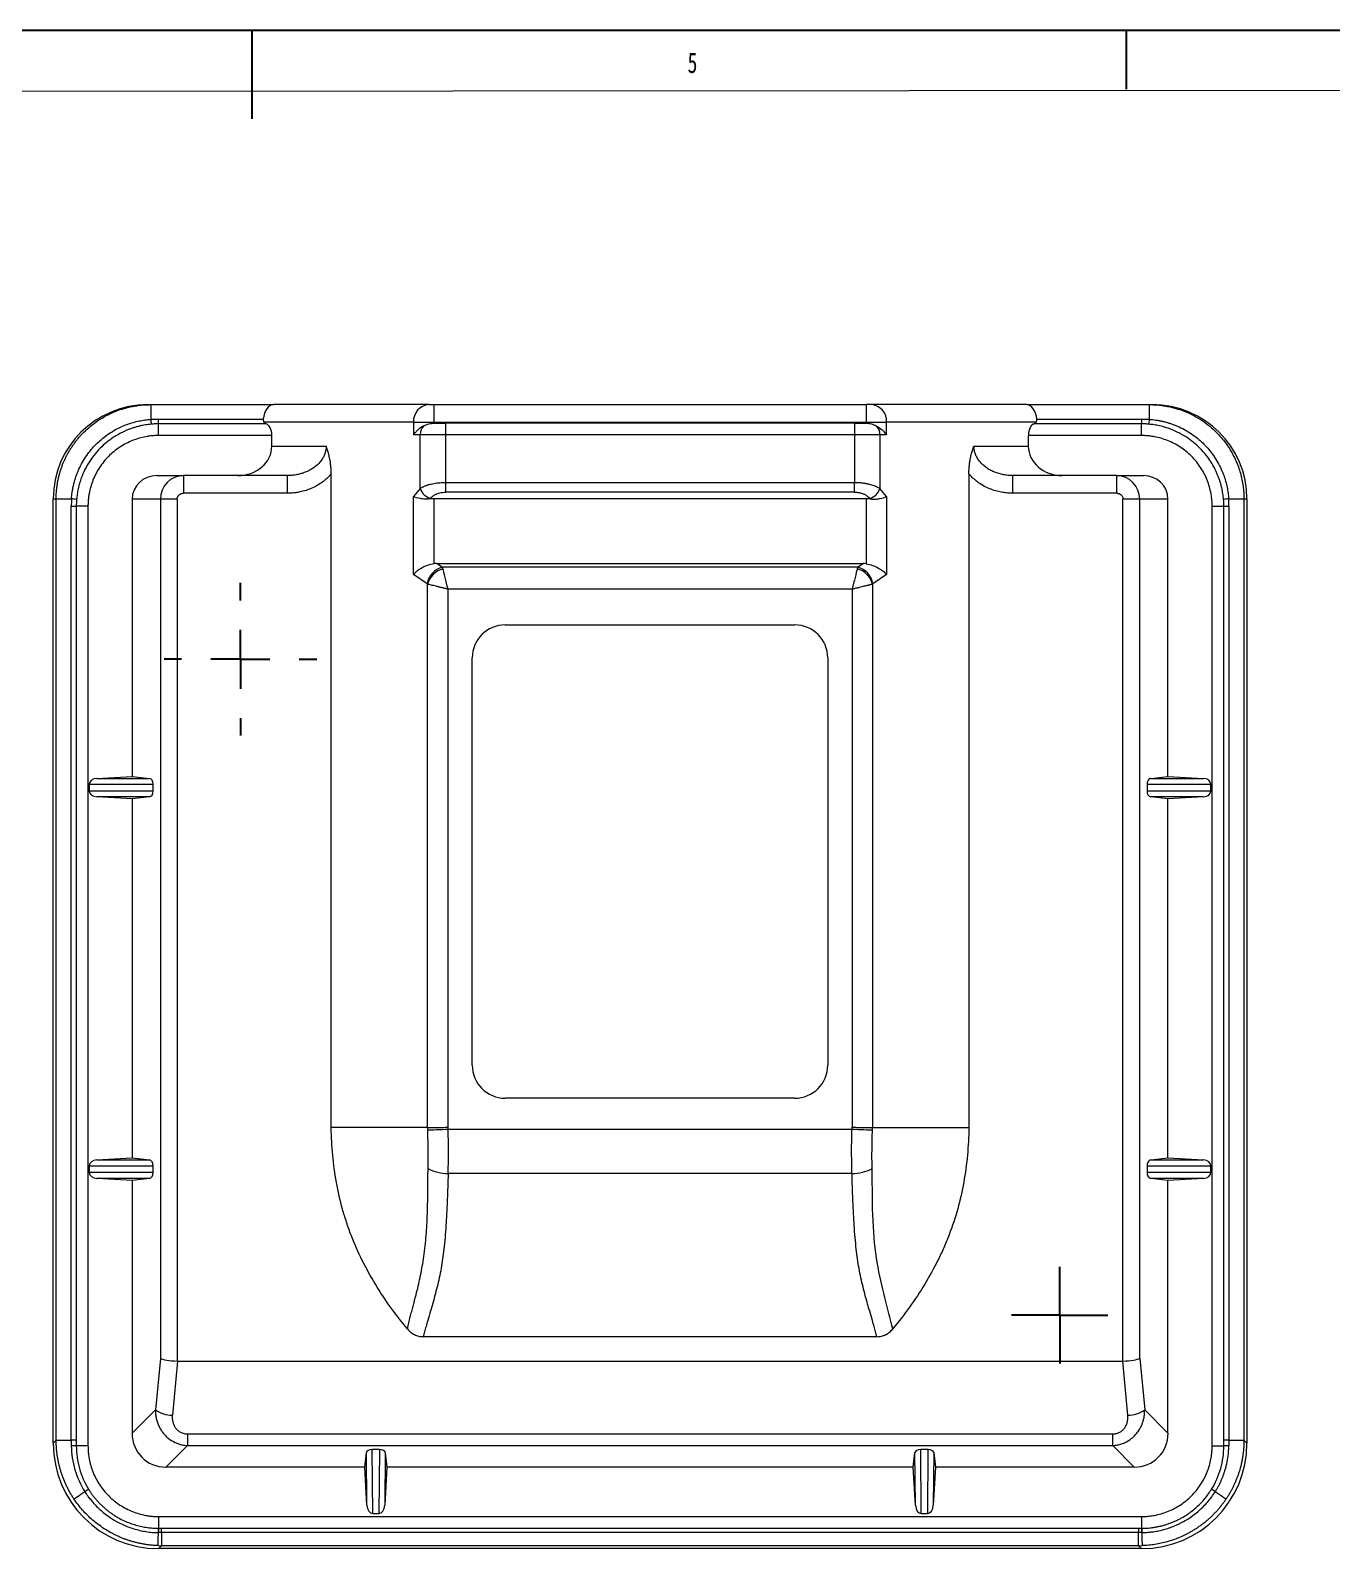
# Model space of a CAD drawing. Header units: millimetres. Extents: x 0 to 1189, y 0 to 841.
# Drawn here: x 556.9 to 778, y 583.1 to 841 of the extents above; entities that cross this region are included whole.
import ezdxf

# ---------------------------------------------------------------- set-up
doc = ezdxf.new("R2010")
doc.units = ezdxf.units.MM
for name, color, linetype in [('10', 7, 'Continuous'), ('5', 7, 'Continuous'), ('9', 7, 'Continuous')]:
    doc.layers.add(name, color=color, linetype=linetype)
doc.styles.add('SLDTEXTSTYLE0', font='TXT', dxfattribs={"width": 0.7})

# ---------------------------------------------------------------- blocks, each defined once
blk = doc.blocks.new('SW_CENTERMARKSYMBOL_4')
at = {"layer": '10', "color": 0}
for p, q in [((0, 10), (0, 12.97)), ((0, 0), (0, 5)), ((-10, 0), (-12.97, 0)), ((0, 0), (-5, 0)), ((0, 0), (0, -5)), ((0, 0), (5, 0)), ((10, 0), (12.97, 0)), ((0, -10), (0, -12.97))]:
    blk.add_line(p, q, dxfattribs=at)
blk = doc.blocks.new('SW_CENTERMARKSYMBOL_5')
at = {"layer": '10', "color": 0}
for p, q in [((0, 5), (0, 8.2)), ((0, 0), (0, 5)), ((-5, 0), (-8.2, 0)), ((0, 0), (-5, 0)), ((0, 0), (0, -5)), ((0, 0), (5, 0)), ((5, 0), (8.2, 0)), ((0, -5), (0, -8.2))]:
    blk.add_line(p, q, dxfattribs=at)

msp = doc.modelspace()

# ---------------------------------------------------------------- linework, layer by layer
at = {"color": 7, "linetype": 'Continuous', "lineweight": 15}
for p, q in [((576.87, 777.43), (577.34, 777.43)), ((577.34, 777.43), (577.34, 774.93)), ((577.34, 777.43), (598.19, 777.43)), ((624.61, 777.43), (598.19, 777.43)), ((625.48, 777.43), (698.89, 777.43)), ((625.48, 774.43), (625.48, 777.43)), ((698.89, 777.43), (698.89, 774.43)), ((726.18, 777.43), (699.76, 777.43)), ((726.18, 777.43), (747.03, 777.43)), ((747.03, 774.93), (747.03, 777.43)), ((747.03, 777.43), (747.5, 777.43)), ((578.68, 774.17), (578.68, 774.98)), ((578.68, 774.98), (596.47, 774.98)), ((596.91, 774.17), (578.68, 774.17)), ((578.68, 772.18), (578.68, 774.17)), ((622, 774.43), (596.58, 774.43)), ((622, 774.43), (622, 772.31)), ((622, 774.43), (625.48, 774.43)), ((625.48, 774.3), (625.48, 774.43)), ((625.48, 774.43), (698.89, 774.43)), ((627.48, 772.31), (627.48, 774.31)), ((696.89, 774.31), (627.48, 774.31)), ((696.89, 774.31), (696.89, 772.31)), ((698.89, 774.3), (698.89, 774.43)), ((698.89, 774.43), (702.37, 774.43)), ((702.37, 772.31), (702.37, 774.43)), ((727.78, 774.43), (702.37, 774.43)), ((745.68, 774.17), (727.46, 774.17)), ((727.9, 774.98), (745.68, 774.98)), ((745.68, 774.98), (745.68, 774.17)), ((745.68, 772.18), (745.68, 774.17)), ((597.92, 772.18), (578.68, 772.18)), ((597.92, 770.38), (597.92, 772.18)), ((623.13, 772.31), (622, 772.31)), ((627.48, 772.31), (623.13, 772.31)), ((623.13, 763.18), (623.13, 772.31)), ((627.48, 764.22), (627.48, 772.31)), ((696.89, 772.31), (627.48, 772.31)), ((696.89, 772.31), (696.89, 764.22)), ((701.24, 772.31), (696.89, 772.31)), ((701.24, 772.31), (701.24, 763.18)), ((702.37, 772.31), (701.24, 772.31)), ((726.45, 772.18), (726.45, 770.38)), ((745.68, 772.18), (726.45, 772.18)), ((597.92, 770.38), (607.15, 770.38)), ((717.22, 770.38), (726.45, 770.38)), ((578.37, 765.38), (582.89, 765.38)), ((582.89, 765.38), (582.89, 762.38)), ((600.56, 765.38), (582.89, 765.38)), ((600.56, 762.38), (600.56, 765.38)), ((608.01, 654.63), (608.01, 765.69)), ((627.48, 764.22), (696.89, 764.22)), ((627.48, 762.57), (627.48, 764.22)), ((696.89, 762.57), (696.89, 764.22)), ((716.36, 765.69), (716.36, 654.63)), ((723.81, 762.38), (723.81, 765.38)), ((741.48, 765.38), (723.81, 765.38)), ((741.48, 762.38), (741.48, 765.38)), ((741.48, 765.38), (746, 765.38)), ((560.78, 761.43), (561.28, 761.43)), ((560.78, 601.03), (560.78, 761.43)), ((561.28, 761.43), (563.89, 761.43)), ((561.28, 601.53), (561.28, 761.43)), ((578.98, 761.38), (574.18, 761.38)), ((574.18, 761.38), (574.18, 714.29)), ((581.85, 761.38), (578.98, 761.38)), ((578.98, 761.38), (578.98, 615.44)), ((581.85, 761.38), (581.85, 614.98)), ((600.56, 762.38), (582.89, 762.38)), ((623.13, 763.18), (622, 761.82)), ((622, 748.58), (622, 761.82)), ((624.78, 761.42), (624.87, 761.53)), ((698.89, 761.46), (625.48, 761.46)), ((625.48, 750.4), (625.48, 761.46)), ((696.89, 762.57), (627.48, 762.57)), ((698.89, 761.46), (698.89, 750.4)), ((699.59, 761.42), (699.5, 761.53)), ((702.37, 761.82), (701.24, 763.18)), ((702.37, 761.82), (702.37, 748.58)), ((741.48, 762.38), (723.81, 762.38)), ((742.52, 614.98), (742.52, 761.38)), ((745.39, 761.38), (742.52, 761.38)), ((745.39, 615.44), (745.39, 761.38)), ((750.18, 761.38), (745.39, 761.38)), ((750.18, 714.29), (750.18, 761.38)), ((760.48, 761.43), (763.09, 761.43)), ((763.09, 761.43), (763.09, 601.53)), ((763.09, 761.43), (763.58, 761.43)), ((763.58, 761.43), (763.58, 601.03)), ((563.85, 760.18), (564.7, 760.18)), ((563.85, 601.53), (563.85, 760.18)), ((564.7, 760.18), (564.7, 601.53)), ((566.68, 760.18), (564.7, 760.18)), ((566.68, 760.18), (566.68, 600.58)), ((757.68, 600.58), (757.68, 760.18)), ((757.68, 760.18), (759.67, 760.18)), ((759.67, 601.53), (759.67, 760.18)), ((759.67, 760.18), (760.52, 760.18)), ((760.52, 760.18), (760.52, 601.53)), ((625.99, 750.44), (626.92, 749.81)), ((625.99, 750.44), (698.38, 750.44)), ((697.45, 749.81), (698.38, 750.44)), ((624.31, 747.01), (622, 748.58)), ((697.45, 749.81), (626.92, 749.81)), ((702.37, 748.58), (700.06, 747.01)), ((624.38, 654.63), (624.38, 746.94)), ((627.86, 654.7), (627.86, 746.08)), ((696.51, 746.08), (627.86, 746.08)), ((696.51, 746.08), (696.51, 654.7)), ((699.99, 746.94), (699.99, 654.63)), ((637.58, 740.03), (686.78, 740.03)), ((631.98, 665.23), (631.98, 734.43)), ((692.38, 734.43), (692.38, 665.23)), ((566.91, 712.96), (577.75, 712.96)), ((566.91, 712.96), (566.91, 711.81)), ((577.75, 711.81), (566.91, 711.81)), ((568.17, 713.95), (574.18, 714.29)), ((568.17, 713.95), (577.13, 713.95)), ((574.18, 714.29), (577.13, 713.95)), ((577.75, 711.81), (577.75, 712.96)), ((746.62, 712.96), (746.62, 711.81)), ((746.62, 712.96), (757.46, 712.96)), ((757.46, 711.81), (746.62, 711.81)), ((747.24, 713.95), (750.18, 714.29)), ((747.24, 713.95), (756.2, 713.95)), ((750.18, 714.29), (756.2, 713.95)), ((757.46, 711.81), (757.46, 712.96)), ((577.13, 710.81), (568.17, 710.81)), ((574.18, 710.47), (568.17, 710.81)), ((577.13, 710.81), (574.18, 710.47)), ((574.18, 710.47), (574.18, 649.49)), ((750.18, 710.47), (747.24, 710.81)), ((756.2, 710.81), (747.24, 710.81)), ((756.2, 710.81), (750.18, 710.47)), ((750.18, 649.49), (750.18, 710.47)), ((686.78, 659.63), (637.58, 659.63)), ((624.38, 654.63), (608.01, 654.63)), ((627.88, 654.33), (627.86, 654.7)), ((696.49, 654.33), (627.88, 654.33)), ((696.49, 654.33), (696.51, 654.7)), ((699.99, 654.63), (716.36, 654.63)), ((566.91, 648.16), (566.91, 647.01)), ((566.91, 648.16), (577.75, 648.16)), ((568.17, 649.15), (574.18, 649.49)), ((568.17, 649.15), (577.13, 649.15)), ((574.18, 649.49), (577.13, 649.15)), ((577.75, 647.01), (577.75, 648.16)), ((746.62, 648.16), (746.62, 647.01)), ((746.62, 648.16), (757.46, 648.16)), ((747.24, 649.15), (750.18, 649.49)), ((747.24, 649.15), (756.2, 649.15)), ((750.18, 649.49), (756.2, 649.15)), ((757.46, 647.01), (757.46, 648.16)), ((577.75, 647.01), (566.91, 647.01)), ((577.13, 646.01), (568.17, 646.01)), ((574.18, 645.67), (568.17, 646.01)), ((577.13, 646.01), (574.18, 645.67)), ((574.18, 645.67), (574.18, 602.72)), ((696.49, 646.86), (627.88, 646.86)), ((757.46, 647.01), (746.62, 647.01)), ((750.18, 645.67), (747.24, 646.01)), ((756.2, 646.01), (747.24, 646.01)), ((756.2, 646.01), (750.18, 645.67)), ((750.18, 602.72), (750.18, 645.67)), ((700.72, 619.13), (623.65, 619.13)), ((578.98, 615.44), (578.15, 606.68)), ((581.89, 614.98), (581.02, 605.79)), ((581.89, 614.98), (742.48, 614.98)), ((743.35, 605.79), (742.48, 614.98)), ((745.39, 615.44), (746.22, 606.68)), ((574.18, 602.72), (578.15, 606.68)), ((746.22, 606.68), (750.18, 602.72)), ((560.78, 601.03), (561.28, 601.53)), ((561.28, 601.53), (563.85, 601.53)), ((564.7, 601.53), (563.85, 601.53)), ((564.7, 601.53), (564.7, 600.58)), ((583.58, 602.62), (740.79, 602.62)), ((583.58, 602.62), (583.58, 600.64)), ((740.79, 600.64), (740.79, 602.62)), ((759.67, 600.58), (759.67, 601.53)), ((760.52, 601.53), (759.67, 601.53)), ((760.52, 601.53), (763.09, 601.53)), ((763.58, 601.03), (763.09, 601.53)), ((566.68, 600.58), (564.7, 600.58)), ((583.58, 600.64), (579.92, 596.98)), ((583.58, 600.64), (740.79, 600.64)), ((613.7, 596.98), (613.98, 599.44)), ((614.07, 590.5), (613.98, 599.44)), ((616.2, 599.97), (614.97, 599.97)), ((615.07, 589.12), (614.97, 599.97)), ((616.2, 599.97), (616.1, 589.12)), ((617.19, 599.44), (617.1, 590.5)), ((617.19, 599.44), (617.47, 596.98)), ((706.9, 596.98), (707.18, 599.44)), ((707.27, 590.5), (707.18, 599.44)), ((709.4, 599.97), (708.17, 599.97)), ((708.27, 589.12), (708.17, 599.97)), ((709.4, 599.97), (709.3, 589.12)), ((710.39, 599.44), (710.3, 590.5)), ((710.39, 599.44), (710.67, 596.98)), ((740.79, 600.64), (744.45, 596.98)), ((757.68, 600.58), (759.67, 600.58)), ((613.7, 596.98), (579.92, 596.98)), ((614.07, 590.5), (613.7, 596.98)), ((617.47, 596.98), (617.1, 590.5)), ((706.9, 596.98), (617.47, 596.98)), ((707.27, 590.5), (706.9, 596.98)), ((710.67, 596.98), (710.3, 590.5)), ((744.45, 596.98), (710.67, 596.98)), ((578.68, 588.58), (578.68, 586.59)), ((578.68, 588.58), (745.68, 588.58)), ((615.07, 589.12), (616.1, 589.12)), ((708.27, 589.12), (709.3, 589.12)), ((745.68, 588.58), (745.68, 586.59)), ((578.68, 586.59), (579.18, 586.59)), ((579.18, 586.59), (745.19, 586.59)), ((579.18, 585.85), (579.18, 586.59)), ((745.19, 585.85), (579.18, 585.85)), ((579.18, 585.85), (579.18, 583.63)), ((745.19, 586.59), (745.68, 586.59)), ((745.19, 586.59), (745.19, 585.85)), ((745.19, 583.63), (745.19, 585.85)), ((578.69, 583.13), (579.18, 583.63)), ((745.68, 583.13), (578.69, 583.13)), ((745.19, 583.63), (579.18, 583.63)), ((745.68, 583.13), (745.19, 583.63))]:
    msp.add_line(p, q, dxfattribs=at)
at = {"color": 7, "linetype": 'Continuous', "lineweight": 15, "flags": 128}
for points in [[(627.88, 654.33), (627.35, 654.31), (626.84, 654.28), (626.34, 654.26), (625.87, 654.24), (625.43, 654.22), (625.04, 654.21), (624.69, 654.19), (624.4, 654.18)], [(699.97, 654.18), (699.68, 654.19), (699.33, 654.21), (698.94, 654.22), (698.5, 654.24), (698.03, 654.26), (697.53, 654.28), (697.02, 654.31), (696.49, 654.33)], [(564.3, 591.58), (564.38, 591.64), (564.51, 591.72), (564.69, 591.84), (564.92, 591.99), (565.18, 592.17), (565.48, 592.37), (565.81, 592.59), (566.15, 592.82)], [(758.22, 592.82), (758.56, 592.59), (758.89, 592.37), (759.19, 592.17), (759.45, 591.99), (759.68, 591.84), (759.86, 591.72), (759.99, 591.64), (760.07, 591.58)], [(578.59, 583.64), (578.59, 583.72), (578.59, 583.87), (578.6, 584.08), (578.61, 584.34), (578.62, 584.66), (578.63, 585.03), (578.65, 585.42), (578.66, 585.85)], [(745.71, 585.85), (745.72, 585.42), (745.74, 585.03), (745.75, 584.66), (745.76, 584.34), (745.77, 584.08), (745.78, 583.87), (745.78, 583.72), (745.78, 583.64)]]:
    msp.add_lwpolyline(points, dxfattribs=at)
at = {"color": 7, "linetype": 'Continuous', "lineweight": 15}
for centre, radius, start, end in [((624.82, 774.61), 2.83, 94.2605, 183.7048), ((699.55, 774.61), 2.83, 356.2952, 85.7395), ((593.8, 776.31), 16.52, 184.7791, 187.6471), ((625.26, 772.34), 2.13, 134.8332, 180.769), ((699.11, 772.34), 2.13, 359.231, 45.1668), ((730.57, 776.31), 16.52, 352.3529, 355.2209), ((561.85, 735.69), 25.82, 83.556, 85.4799), ((625.53, 763.97), 2.53, 198.1363, 254.8332), ((698.84, 763.97), 2.53, 285.1668, 341.8637), ((762.52, 735.69), 25.82, 94.5201, 96.444), ((627.7, 746.46), 3.43, 103.1292, 170.8915), ((627.93, 746.01), 3.66, 104.7538, 165.2462), ((696.44, 746.01), 3.66, 14.7538, 75.2462), ((696.67, 746.46), 3.43, 9.1085, 76.8708), ((637.58, 734.43), 5.6, 90, 180), ((686.78, 734.43), 5.6, 0, 90), ((637.58, 665.23), 5.6, 180, 270), ((686.78, 665.23), 5.6, 270, 0), ((627.8, 654.03), 7.17, 242.2782, 270.6533), ((696.57, 654.03), 7.17, 269.3467, 297.7218), ((581.04, 610.94), 5.15, 235.8196, 269.7322), ((743.33, 610.94), 5.15, 270.2678, 304.1804), ((563.97, 571.27), 29.32, 88.5726, 90.2273), ((760.4, 571.27), 29.32, 89.7727, 91.4274), ((579.44, 571.58), 25.05, 120.3261, 122.0391), ((744.93, 571.58), 25.05, 57.9609, 59.6739), ((552.11, 586.01), 26.55, 359.6606, 1.257), ((552.4, 585.95), 26.3, 359.7806, 1.3929), ((771.97, 585.95), 26.3, 178.6071, 180.2194), ((772.26, 586.01), 26.55, 178.743, 180.3394)]:
    msp.add_arc(centre, radius, start, end, dxfattribs=at)
for centre, major_axis, ratio, start_param, end_param in [((576.87, 761.43), (-16.09, 0), 0.994522, 4.712389, 6.283185), ((598.19, 774.43), (0, 3), 0.582453, 0, 1.386853), ((726.18, 774.43), (0, 3), 0.582453, 4.896332, 6.283185), ((747.5, 761.43), (16.09, 0), 0.994522, 0, 1.570796), ((596.97, 775.16), (0, 1), 0.567211, 2.391507, 3.030524), ((596.78, 772.18), (0, 2), 0.567211, 4.712389, 6.172117), ((727.59, 772.18), (0, 2), 0.567211, 0.111068, 1.570796), ((727.4, 775.16), (0, 1), 0.567211, 3.252661, 3.891679), ((592.17, 770.38), (-5.75, 0), 0.869819, 1.570796, 3.141593), ((732.2, 770.38), (-5.75, 0), 0.869819, 0, 1.570796), ((578.37, 761.38), (-4.18, 0), 0.956305, 4.712389, 6.283185), ((746, 761.38), (4.18, 0), 0.956305, 0, 1.570796), ((625.48, 758.73), (4, 0), 0.682753, 1.570796, 1.748159), ((698.89, 758.73), (4, 0), 0.682753, 1.393434, 1.570796), ((626.6, 747.22), (-3.01, 2.04), 0.824715, 5.401508, 5.553621), ((697.77, 747.22), (-3.01, -2.04), 0.824715, 3.871157, 4.02327), ((568.27, 712.96), (-1.37, 0), 0.732395, 4.78933, 6.283185), ((568.27, 711.81), (-1.37, 0), 0.732395, 0, 1.493855), ((577.08, 712.96), (0, 1), 0.669047, 4.712389, 6.206244), ((577.08, 711.81), (0, 1), 0.669047, 3.218534, 4.712389), ((747.29, 712.96), (0, 1), 0.669047, 0.076941, 1.570796), ((747.29, 711.81), (0, 1), 0.669047, 1.570796, 3.064652), ((756.1, 712.96), (-1.37, 0), 0.732395, 3.141593, 4.635448), ((756.1, 711.81), (-1.37, 0), 0.732395, 1.647737, 3.141593), ((568.27, 648.16), (-1.37, 0), 0.732395, 4.78933, 6.283185), ((577.08, 648.16), (0, 1), 0.669047, 4.712389, 6.206244), ((747.29, 648.16), (0, 1), 0.669047, 0.076941, 1.570796), ((756.1, 648.16), (-1.37, 0), 0.732395, 3.141593, 4.635448), ((568.27, 647.01), (-1.37, 0), 0.732395, 0, 1.493855), ((577.08, 647.01), (0, 1), 0.669047, 3.218534, 4.712389), ((747.29, 647.01), (0, 1), 0.669047, 1.570796, 3.064652), ((756.1, 647.01), (-1.37, 0), 0.732395, 1.647737, 3.141593), ((581.85, 615.44), (3, -0.14), 0.150994, 3.445447, 4.719538), ((582.76, 625.1), (0.96, 10.12), 0.295256, 3.15589, 3.169607), ((741.61, 625.1), (0.96, -10.12), 0.295256, 6.255171, 6.268888), ((742.52, 615.44), (3, 0.14), 0.150994, 4.70524, 5.97933), ((578.88, 601.23), (-12.87, -12.87), 0.989133, 5.50325, 7.06312), ((580.46, 603.26), (-4.62, -4.62), 0.917878, 5.54058, 7.025791), ((743.91, 603.26), (4.62, -4.62), 0.917878, 5.54058, 7.025791), ((745.49, 601.23), (12.87, -12.87), 0.989133, 5.50325, 7.06312), ((614.98, 599.4), (1, -0.01), 0.567277, 1.587615, 3.081776), ((616.19, 599.4), (1, 0.01), 0.567277, 0.059816, 1.553977), ((708.18, 599.4), (1, -0.01), 0.567277, 1.587615, 3.081776), ((709.39, 599.4), (1, 0.01), 0.567277, 0.059816, 1.553977), ((615.06, 590.61), (0.01, -1.49), 0.668902, 4.782853, 6.277014), ((616.11, 590.61), (-0.01, -1.49), 0.668902, 0.006172, 1.500333), ((708.26, 590.61), (-0.01, 1.49), 0.668902, 1.64126, 3.135421), ((709.31, 590.61), (0.01, 1.49), 0.668902, 3.147764, 4.641925)]:
    msp.add_ellipse(centre, major_axis=major_axis, ratio=ratio, start_param=start_param, end_param=end_param, dxfattribs=at)
for points, knots in [([(561.28, 761.43), (561.28, 761.62), (561.29, 762), (561.32, 762.57), (561.37, 763.14), (561.44, 763.71), (561.53, 764.28), (561.65, 764.86), (561.79, 765.43), (561.94, 765.99), (562.12, 766.56), (562.32, 767.12), (562.55, 767.67), (562.79, 768.22), (563.06, 768.77), (563.35, 769.3), (563.66, 769.83), (564, 770.34), (564.35, 770.85), (564.73, 771.34), (565.12, 771.83), (565.54, 772.29), (566.18, 772.96), (567.11, 773.8), (568.39, 774.75), (569.83, 775.61), (571.07, 776.18), (572.03, 776.54), (572.7, 776.75), (573.45, 776.96), (574.3, 777.15), (575.23, 777.3), (576.25, 777.41), (576.97, 777.42), (577.34, 777.43)], [0, 0, 0, 0, 0.0225289, 0.0451821, 0.0679597, 0.0908621, 0.1138893, 0.1370417, 0.1603194, 0.1837227, 0.2072517, 0.2309067, 0.2546878, 0.2785953, 0.3026293, 0.3267901, 0.3510777, 0.3754925, 0.4000345, 0.424704, 0.4495012, 0.4744261, 0.499479, 0.5594153, 0.6227493, 0.6894819, 0.7596142, 0.7842316, 0.8120904, 0.8431905, 0.8775318, 0.9151139, 0.9559367, 1, 1, 1, 1]), ([(624.61, 777.43), (624.63, 777.43), (624.68, 777.43), (624.77, 777.43), (624.87, 777.43), (625.01, 777.43), (625.22, 777.43), (625.39, 777.43), (625.48, 777.43)], [0, 0, 0, 0, 0.126685, 0.250894, 0.37477, 0.500477, 0.748079, 1, 1, 1, 1]), ([(699.76, 777.43), (699.74, 777.43), (699.7, 777.43), (699.59, 777.43), (699.4, 777.43), (699.19, 777.43), (699.02, 777.43), (698.93, 777.43), (698.89, 777.43)], [0, 0, 0, 0, 0.074116, 0.252394, 0.500016, 0.749086, 0.873304, 1, 1, 1, 1]), ([(747.03, 777.43), (747.22, 777.43), (747.59, 777.43), (748.14, 777.4), (748.66, 777.35), (749.16, 777.29), (749.64, 777.22), (750.09, 777.14), (750.53, 777.05), (750.94, 776.95), (751.32, 776.85), (751.69, 776.74), (752.03, 776.64), (752.36, 776.53), (752.66, 776.42), (753.4, 776.13), (754.54, 775.61), (755.98, 774.75), (757.26, 773.8), (758.33, 772.83), (759.21, 771.88), (759.96, 770.95), (760.62, 769.98), (761.21, 768.97), (761.72, 767.93), (762.15, 766.87), (762.49, 765.79), (762.76, 764.7), (762.95, 763.61), (763.07, 762.52), (763.08, 761.79), (763.09, 761.43)], [0, 0, 0, 0, 0.022441, 0.044071, 0.064891, 0.084901, 0.1041, 0.122489, 0.140067, 0.156835, 0.172792, 0.187939, 0.202276, 0.215802, 0.228517, 0.240423, 0.310556, 0.377292, 0.44063, 0.500572, 0.548283, 0.595528, 0.642309, 0.688627, 0.734484, 0.779879, 0.824816, 0.869295, 0.913318, 0.956885, 1, 1, 1, 1]), ([(563.89, 761.43), (563.9, 761.61), (563.93, 761.97), (563.99, 762.52), (564.08, 763.07), (564.2, 763.63), (564.33, 764.19), (564.49, 764.76), (564.68, 765.32), (564.89, 765.89), (565.41, 767.1), (566.37, 768.79), (568.01, 770.74), (569.96, 772.4), (571.79, 773.46), (573.33, 774.09), (574.35, 774.42), (575.36, 774.67), (576.35, 774.84), (577.01, 774.9), (577.34, 774.93)], [0, 0, 0, 0, 0.02607, 0.052556, 0.079466, 0.106806, 0.134582, 0.1628, 0.191463, 0.220575, 0.250139, 0.381063, 0.499993, 0.615358, 0.749849, 0.802903, 0.854439, 0.90446, 0.952975, 1, 1, 1, 1]), ([(577.42, 774.11), (577.26, 774.09), (576.93, 774.06), (576.43, 773.99), (575.92, 773.89), (575.4, 773.78), (574.87, 773.64), (574.34, 773.48), (573.81, 773.29), (573.27, 773.08), (572.32, 772.65), (570.72, 771.76), (568.61, 770.04), (566.99, 767.98), (566.05, 766.23), (565.58, 765.08), (565.25, 764.12), (565.01, 763.17), (564.84, 762.25), (564.78, 761.64), (564.75, 761.35)], [0, 0, 0, 0, 0.025394, 0.05139, 0.077986, 0.105183, 0.13298, 0.161379, 0.19038, 0.219981, 0.250184, 0.350052, 0.500049, 0.665527, 0.749867, 0.804251, 0.856455, 0.906482, 0.95433, 1, 1, 1, 1]), ([(577.34, 774.93), (577.56, 774.95), (578.01, 774.97), (578.46, 774.98), (578.68, 774.98)], [0, 0, 0, 0, 0.499584, 1, 1, 1, 1]), ([(578.68, 774.17), (578.48, 774.17), (578.06, 774.16), (577.64, 774.13), (577.42, 774.11)], [0, 0, 0, 0, 0.487729, 1, 1, 1, 1]), ([(623.76, 773.85), (623.37, 773.64), (623.02, 773.39), (622.59, 772.99), (622.45, 772.86), (622.21, 772.59), (622.1, 772.45), (622, 772.31)], [0, 0, 0, 0, 0.5, 0.5, 0.75, 0.75, 1, 1, 1, 1]), ([(623.76, 773.85), (624.01, 773.98), (624.28, 774.08), (624.87, 774.23), (625.17, 774.28), (625.48, 774.3)], [0, 0, 0, 0, 0.5, 0.5, 1, 1, 1, 1]), ([(625.82, 774.31), (625.9, 774.31), (626.04, 774.31), (626.26, 774.31), (626.5, 774.31), (626.73, 774.31), (626.98, 774.31), (627.23, 774.31), (627.4, 774.31), (627.48, 774.31)], [0, 0, 0, 0, 0.145361, 0.288229, 0.429579, 0.570421, 0.711771, 0.854639, 1, 1, 1, 1]), ([(696.89, 774.31), (696.97, 774.31), (697.14, 774.31), (697.39, 774.31), (697.64, 774.31), (697.87, 774.31), (698.11, 774.31), (698.33, 774.31), (698.47, 774.31), (698.55, 774.31)], [0, 0, 0, 0, 0.145361, 0.288229, 0.429579, 0.570421, 0.711771, 0.854639, 1, 1, 1, 1]), ([(698.89, 774.3), (699.2, 774.28), (699.5, 774.23), (700.08, 774.08), (700.36, 773.98), (700.61, 773.85)], [0, 0, 0, 0, 0.5, 0.5, 1, 1, 1, 1]), ([(700.61, 773.85), (701.01, 773.64), (701.34, 773.39), (701.93, 772.86), (702.17, 772.58), (702.37, 772.31)], [0, 0, 0, 0, 0.5, 0.5, 1, 1, 1, 1]), ([(745.68, 774.98), (745.91, 774.98), (746.36, 774.97), (746.81, 774.95), (747.03, 774.93)], [0, 0, 0, 0, 0.500416, 1, 1, 1, 1]), ([(746.94, 774.11), (746.73, 774.13), (746.31, 774.16), (745.89, 774.17), (745.68, 774.17)], [0, 0, 0, 0, 0.512271, 1, 1, 1, 1]), ([(759.62, 761.35), (759.61, 761.51), (759.57, 761.84), (759.5, 762.34), (759.42, 762.85), (759.3, 763.37), (759.17, 763.89), (759.01, 764.42), (758.83, 764.96), (758.62, 765.51), (758.24, 766.37), (757.38, 767.98), (755.76, 770.04), (753.65, 771.76), (751.91, 772.73), (750.68, 773.25), (749.72, 773.58), (748.77, 773.83), (747.85, 774.01), (747.24, 774.08), (746.94, 774.11)], [0, 0, 0, 0, 0.025104, 0.050882, 0.077332, 0.104456, 0.132252, 0.160722, 0.189865, 0.219682, 0.250171, 0.334529, 0.499991, 0.649946, 0.749852, 0.803781, 0.85576, 0.905789, 0.953869, 1, 1, 1, 1]), ([(747.03, 774.93), (747.21, 774.92), (747.57, 774.89), (748.12, 774.82), (748.67, 774.73), (749.23, 774.61), (749.79, 774.47), (750.35, 774.31), (750.92, 774.12), (751.49, 773.9), (752.72, 773.38), (754.41, 772.4), (756.36, 770.74), (758, 768.79), (759.04, 766.96), (759.66, 765.44), (759.98, 764.43), (760.23, 763.42), (760.4, 762.42), (760.46, 761.76), (760.48, 761.43)], [0, 0, 0, 0, 0.02593, 0.052322, 0.079178, 0.106502, 0.134295, 0.16256, 0.191297, 0.220506, 0.250187, 0.384699, 0.500039, 0.61896, 0.749895, 0.80278, 0.854207, 0.904199, 0.952784, 1, 1, 1, 1]), ([(578.68, 772.18), (578.54, 772.18), (578.25, 772.18), (577.81, 772.15), (577.37, 772.11), (576.93, 772.06), (576.26, 771.94), (575.36, 771.73), (574.25, 771.35), (573.16, 770.85), (571.74, 770.03), (570.14, 768.73), (568.84, 767.12), (568.01, 765.71), (567.52, 764.62), (567.13, 763.5), (566.9, 762.51), (566.77, 761.64), (566.7, 760.91), (566.69, 760.43), (566.68, 760.18)], [0, 0, 0, 0, 0.023353, 0.046655, 0.069937, 0.09323, 0.116565, 0.1783, 0.240092, 0.304402, 0.368768, 0.500006, 0.631244, 0.695554, 0.759919, 0.821655, 0.883447, 0.922284, 0.961087, 1, 1, 1, 1]), ([(757.68, 760.18), (757.68, 760.33), (757.68, 760.62), (757.66, 761.06), (757.62, 761.5), (757.56, 761.93), (757.45, 762.6), (757.24, 763.5), (756.85, 764.62), (756.36, 765.71), (755.53, 767.12), (754.23, 768.73), (752.63, 770.03), (751.21, 770.85), (750.12, 771.35), (749.01, 771.73), (748.01, 771.97), (747.15, 772.1), (746.42, 772.17), (745.93, 772.18), (745.68, 772.18)], [0, 0, 0, 0, 0.023353, 0.046655, 0.069937, 0.09323, 0.116565, 0.1783, 0.240092, 0.304402, 0.368768, 0.500006, 0.631244, 0.695554, 0.759919, 0.821655, 0.883447, 0.922284, 0.961087, 1, 1, 1, 1]), ([(607.15, 770.38), (607.15, 770.29), (607.15, 770.11), (607.11, 769.84), (607.07, 769.58), (607, 769.31), (606.91, 769.05), (606.81, 768.79), (606.68, 768.52), (606.45, 768.13), (606.01, 767.52), (605.37, 766.93), (604.67, 766.46), (604.07, 766.14), (603.42, 765.87), (602.74, 765.65), (602.03, 765.5), (601.3, 765.4), (600.81, 765.39), (600.56, 765.38)], [0, 0, 0, 0, 0.029071, 0.058186, 0.087423, 0.116853, 0.14654, 0.176537, 0.206894, 0.243071, 0.324865, 0.452821, 0.525806, 0.600988, 0.678151, 0.756991, 0.837157, 0.918279, 1, 1, 1, 1]), ([(608.01, 765.69), (608.01, 765.8), (608.01, 766.04), (608, 766.39), (607.97, 766.74), (607.94, 767.1), (607.89, 767.46), (607.84, 767.82), (607.75, 768.34), (607.6, 768.98), (607.39, 769.72), (607.23, 770.16), (607.15, 770.38)], [0, 0, 0, 0, 0.06717, 0.136273, 0.206977, 0.278951, 0.351874, 0.425454, 0.499442, 0.674744, 0.840492, 1, 1, 1, 1]), ([(716.36, 765.69), (716.36, 765.81), (716.36, 766.05), (716.37, 766.41), (716.4, 766.76), (716.43, 767.12), (716.47, 767.47), (716.53, 767.83), (716.61, 768.32), (716.75, 768.94), (716.96, 769.68), (717.13, 770.14), (717.22, 770.38)], [0, 0, 0, 0, 0.070267, 0.140554, 0.21107, 0.282018, 0.3536, 0.426013, 0.499444, 0.659642, 0.825976, 1, 1, 1, 1]), ([(723.81, 765.38), (723.67, 765.38), (723.41, 765.39), (723.01, 765.42), (722.62, 765.46), (722.23, 765.53), (721.85, 765.61), (721.47, 765.71), (721.1, 765.82), (720.75, 765.95), (720.4, 766.1), (720.06, 766.26), (719.74, 766.44), (719.44, 766.63), (718.93, 767), (718.29, 767.59), (717.79, 768.32), (717.49, 768.95), (717.32, 769.45), (717.23, 769.96), (717.22, 770.27), (717.22, 770.38)], [0, 0, 0, 0, 0.04407, 0.088012, 0.131775, 0.175301, 0.218535, 0.261417, 0.303891, 0.345902, 0.387396, 0.428327, 0.468655, 0.508348, 0.547386, 0.674001, 0.793164, 0.832069, 0.900961, 0.962519, 1, 1, 1, 1]), ([(608.01, 765.69), (607.93, 765.59), (607.76, 765.39), (607.48, 765.1), (607.19, 764.83), (606.89, 764.57), (606.4, 764.19), (605.7, 763.72), (604.75, 763.24), (603.74, 762.85), (602.81, 762.61), (601.99, 762.47), (601.28, 762.39), (600.8, 762.39), (600.56, 762.38)], [0, 0, 0, 0, 0.046919, 0.093978, 0.141283, 0.188937, 0.237041, 0.361777, 0.488475, 0.616625, 0.746151, 0.830564, 0.91505, 1, 1, 1, 1]), ([(623.13, 763.18), (623.19, 763.22), (623.29, 763.3), (623.47, 763.4), (623.66, 763.5), (623.86, 763.59), (624.07, 763.67), (624.28, 763.75), (624.51, 763.82), (624.73, 763.89), (625.04, 763.96), (625.44, 764.05), (625.93, 764.13), (626.44, 764.18), (626.96, 764.22), (627.31, 764.22), (627.48, 764.22)], [0, 0, 0, 0, 0.062019, 0.122628, 0.181839, 0.239662, 0.296111, 0.351198, 0.404937, 0.457343, 0.508434, 0.609615, 0.709202, 0.807352, 0.904228, 1, 1, 1, 1]), ([(696.89, 764.22), (696.98, 764.22), (697.18, 764.22), (697.46, 764.21), (697.75, 764.19), (698.04, 764.17), (698.32, 764.14), (698.6, 764.1), (698.87, 764.05), (699.14, 764), (699.46, 763.93), (699.83, 763.84), (700.22, 763.7), (700.6, 763.55), (700.95, 763.38), (701.14, 763.25), (701.24, 763.18)], [0, 0, 0, 0, 0.0530958, 0.1065097, 0.1602713, 0.21441, 0.2689542, 0.323932, 0.3793707, 0.435297, 0.4917367, 0.5846117, 0.6817931, 0.7833687, 0.8894152, 1, 1, 1, 1]), ([(723.81, 762.38), (723.66, 762.38), (723.38, 762.39), (722.95, 762.41), (722.53, 762.46), (722.1, 762.52), (721.47, 762.63), (720.63, 762.85), (719.62, 763.24), (718.67, 763.72), (717.89, 764.24), (717.28, 764.74), (716.79, 765.19), (716.5, 765.52), (716.36, 765.69)], [0, 0, 0, 0, 0.051014, 0.101826, 0.152518, 0.203175, 0.253881, 0.383286, 0.511559, 0.638133, 0.762994, 0.842847, 0.921689, 1, 1, 1, 1]), ([(581.85, 761.38), (581.85, 761.43), (581.85, 761.51), (581.88, 761.64), (581.93, 761.77), (581.99, 761.88), (582.06, 761.99), (582.15, 762.09), (582.29, 762.21), (582.48, 762.31), (582.7, 762.37), (582.83, 762.38), (582.89, 762.38)], [0, 0, 0, 0, 0.083801, 0.166183, 0.247853, 0.329327, 0.410964, 0.493007, 0.573345, 0.755098, 0.884316, 1, 1, 1, 1]), ([(624.78, 761.42), (624.48, 761.38), (624.2, 761.37), (623.65, 761.4), (623.4, 761.43), (622.68, 761.56), (622.29, 761.69), (622, 761.82)], [0, 0, 0, 0, 0.25, 0.25, 0.5, 0.5, 1, 1, 1, 1]), ([(624.87, 761.53), (624.91, 761.58), (624.99, 761.67), (625.12, 761.79), (625.27, 761.91), (625.43, 762.02), (625.6, 762.12), (625.78, 762.21), (625.99, 762.3), (626.29, 762.41), (626.69, 762.51), (627.12, 762.56), (627.38, 762.57), (627.48, 762.57)], [0, 0, 0, 0, 0.078447, 0.155434, 0.231053, 0.305387, 0.378522, 0.450544, 0.521549, 0.611308, 0.768448, 0.91003, 1, 1, 1, 1]), ([(696.89, 762.57), (696.96, 762.57), (697.12, 762.57), (697.34, 762.55), (697.56, 762.52), (697.78, 762.48), (698, 762.43), (698.2, 762.37), (698.41, 762.29), (698.7, 762.16), (699.02, 761.98), (699.31, 761.75), (699.44, 761.6), (699.5, 761.53)], [0, 0, 0, 0, 0.067799, 0.135384, 0.203036, 0.271001, 0.339487, 0.408669, 0.478696, 0.556843, 0.73756, 0.88372, 1, 1, 1, 1]), ([(699.59, 761.42), (699.89, 761.38), (700.17, 761.37), (700.72, 761.4), (700.97, 761.43), (701.69, 761.56), (702.08, 761.69), (702.37, 761.82)], [0, 0, 0, 0, 0.25, 0.25, 0.5, 0.5, 1, 1, 1, 1]), ([(741.48, 762.38), (741.52, 762.38), (741.62, 762.38), (741.75, 762.35), (741.88, 762.31), (742, 762.25), (742.12, 762.17), (742.22, 762.09), (742.34, 761.95), (742.45, 761.77), (742.51, 761.56), (742.52, 761.44), (742.52, 761.38)], [0, 0, 0, 0, 0.087622, 0.173478, 0.258068, 0.34175, 0.424771, 0.507305, 0.594925, 0.764911, 0.893541, 1, 1, 1, 1]), ([(625.48, 750.4), (625.1, 750.34), (624.73, 750.25), (624.02, 750), (623.7, 749.85), (623.1, 749.51), (622.84, 749.34), (622.49, 749.06), (622.38, 748.96), (622.18, 748.77), (622.08, 748.67), (622, 748.58)], [0, 0, 0, 0, 0.25, 0.25, 0.5, 0.5, 0.75, 0.75, 0.875, 0.875, 1, 1, 1, 1]), ([(698.89, 750.4), (699.27, 750.34), (699.64, 750.25), (700.34, 750), (700.67, 749.85), (701.27, 749.51), (701.53, 749.34), (702, 748.96), (702.2, 748.77), (702.37, 748.58)], [0, 0, 0, 0, 0.25, 0.25, 0.5, 0.5, 0.75, 0.75, 1, 1, 1, 1]), ([(627.86, 746.08), (627.69, 746.78), (627.51, 747.48), (627.21, 748.7), (627.08, 749.21), (626.99, 749.55)], [0, 0, 0, 0, 0.5, 0.5, 1, 1, 1, 1]), ([(697.38, 749.55), (697.29, 749.21), (697.16, 748.7), (696.86, 747.48), (696.68, 746.78), (696.51, 746.08)], [0, 0, 0, 0, 0.5, 0.5, 1, 1, 1, 1]), ([(627.86, 746.08), (627.77, 746.1), (627.59, 746.14), (627.34, 746.21), (627.09, 746.27), (626.87, 746.32), (626.66, 746.37), (626.47, 746.42), (626.29, 746.47), (626.13, 746.51), (625.98, 746.54), (625.73, 746.61), (625.38, 746.69), (624.99, 746.79), (624.65, 746.88), (624.47, 746.92), (624.38, 746.94)], [0, 0, 0, 0, 0.065293, 0.12726, 0.185901, 0.241216, 0.293206, 0.34187, 0.387209, 0.429223, 0.467913, 0.50328, 0.636319, 0.763412, 0.884618, 1, 1, 1, 1]), ([(699.99, 746.94), (699.94, 746.93), (699.84, 746.91), (699.67, 746.87), (699.49, 746.82), (699.28, 746.77), (699.04, 746.71), (698.79, 746.65), (698.5, 746.57), (698.14, 746.48), (697.69, 746.37), (697.13, 746.23), (696.73, 746.13), (696.51, 746.08)], [0, 0, 0, 0, 0.065253, 0.132401, 0.201457, 0.272434, 0.345344, 0.420196, 0.497002, 0.591615, 0.706989, 0.843121, 1, 1, 1, 1]), ([(620.95, 620.45), (619.96, 621.66), (619, 622.89), (617.19, 625.41), (616.34, 626.7), (613.93, 630.67), (612.53, 633.43), (611.13, 637.08), (610.86, 637.82), (610.37, 639.31), (610.14, 640.06), (609.51, 642.31), (609.17, 643.82), (608.62, 646.87), (608.41, 648.41), (608.13, 651.5), (608.05, 653.06), (608.01, 654.63)], [0, 0, 0, 0, 0.125, 0.125, 0.25, 0.25, 0.5, 0.5, 0.5625, 0.5625, 0.625, 0.625, 0.75, 0.75, 0.875, 0.875, 1, 1, 1, 1]), ([(624.38, 654.63), (624.43, 654.63), (624.53, 654.64), (624.71, 654.64), (624.92, 654.64), (625.17, 654.65), (625.45, 654.65), (625.76, 654.66), (626.12, 654.66), (626.51, 654.67), (626.93, 654.68), (627.39, 654.69), (627.7, 654.69), (627.86, 654.7)], [0, 0, 0, 0, 0.0674521, 0.1395968, 0.2164339, 0.2979629, 0.3841834, 0.4750949, 0.5706971, 0.6709892, 0.7759708, 0.8856413, 1, 1, 1, 1]), ([(624.46, 647.68), (624.46, 647.86), (624.47, 648.21), (624.47, 648.74), (624.48, 649.27), (624.48, 649.81), (624.48, 650.34), (624.48, 651.06), (624.47, 651.97), (624.44, 653.07), (624.42, 653.81), (624.4, 654.18)], [0, 0, 0, 0, 0.084674, 0.168708, 0.252192, 0.335199, 0.417785, 0.500003, 0.66532, 0.831825, 1, 1, 1, 1]), ([(696.49, 646.86), (696.48, 647.04), (696.47, 647.4), (696.46, 647.95), (696.45, 648.48), (696.44, 649.01), (696.44, 649.52), (696.43, 650.03), (696.43, 650.68), (696.43, 651.49), (696.44, 652.45), (696.46, 653.4), (696.48, 654.02), (696.49, 654.33)], [0, 0, 0, 0, 0.077193, 0.152464, 0.225813, 0.297242, 0.36675, 0.434339, 0.500009, 0.628974, 0.755287, 0.878959, 1, 1, 1, 1]), ([(696.51, 654.7), (696.6, 654.69), (696.79, 654.69), (697.06, 654.69), (697.32, 654.68), (697.58, 654.68), (697.82, 654.67), (698.05, 654.67), (698.27, 654.66), (698.48, 654.66), (698.68, 654.66), (698.86, 654.65), (699.03, 654.65), (699.19, 654.65), (699.34, 654.64), (699.47, 654.64), (699.6, 654.64), (699.71, 654.64), (699.81, 654.64), (699.9, 654.63), (699.96, 654.63), (699.99, 654.63)], [0, 0, 0, 0, 0.066788, 0.132003, 0.195646, 0.257716, 0.318212, 0.377136, 0.434487, 0.490265, 0.54447, 0.597102, 0.648161, 0.697647, 0.745559, 0.791899, 0.836666, 0.879859, 0.921479, 0.961526, 1, 1, 1, 1]), ([(699.91, 647.68), (699.9, 647.86), (699.9, 648.21), (699.89, 648.74), (699.89, 649.27), (699.89, 649.8), (699.89, 650.34), (699.89, 650.89), (699.9, 651.61), (699.91, 652.5), (699.94, 653.42), (699.96, 653.97), (699.97, 654.18)], [0, 0, 0, 0, 0.084167, 0.167972, 0.251435, 0.334578, 0.417422, 0.499986, 0.585658, 0.748969, 0.907143, 1, 1, 1, 1]), ([(716.36, 654.63), (716.32, 653.06), (716.24, 651.51), (715.96, 648.42), (715.75, 646.89), (714.93, 642.33), (714.11, 639.35), (712.71, 635.69), (712.41, 634.96), (711.78, 633.53), (711.45, 632.82), (710.41, 630.73), (709.65, 629.37), (708.04, 626.72), (707.18, 625.43), (705.37, 622.9), (704.41, 621.66), (703.42, 620.45)], [0, 0, 0, 0, 0.125, 0.125, 0.25, 0.25, 0.5, 0.5, 0.5625, 0.5625, 0.625, 0.625, 0.75, 0.75, 0.875, 0.875, 1, 1, 1, 1]), ([(620.95, 620.45), (621.03, 620.8), (621.19, 621.47), (621.43, 622.46), (621.68, 623.39), (621.91, 624.27), (622.13, 625.1), (622.39, 626.12), (622.7, 627.33), (623.04, 628.82), (623.35, 630.32), (623.73, 632.48), (624.09, 635.3), (624.3, 638.44), (624.39, 641.07), (624.41, 642.84), (624.43, 644.29), (624.44, 645.42), (624.45, 646.54), (624.46, 647.3), (624.46, 647.68)], [0, 0, 0, 0, 0.049056, 0.095239, 0.138548, 0.178962, 0.216448, 0.250982, 0.316053, 0.376198, 0.440656, 0.501107, 0.631968, 0.751167, 0.814277, 0.875202, 0.907266, 0.938693, 0.969574, 1, 1, 1, 1]), ([(703.42, 620.45), (703.02, 622.2), (702.53, 623.96), (701.59, 627.65), (701.13, 629.59), (700.43, 633.84), (700.19, 636.19), (699.94, 641.45), (699.96, 644.35), (699.91, 647.68)], [0, 0, 0, 0, 0.25, 0.25, 0.5, 0.5, 0.75, 0.75, 1, 1, 1, 1]), ([(627.88, 646.86), (627.87, 646.63), (627.86, 646.19), (627.84, 645.56), (627.82, 644.97), (627.8, 644.42), (627.78, 643.91), (627.77, 643.44), (627.75, 643.01), (627.74, 642.61), (627.69, 641.58), (627.62, 640.02), (627.46, 637.22), (627.19, 634.08), (626.71, 630.64), (626.02, 627.55), (625.38, 625.21), (624.84, 623.33), (624.47, 622.07), (624.13, 620.89), (623.87, 619.98), (623.72, 619.41), (623.65, 619.13)], [0, 0, 0, 0, 0.017649, 0.034336, 0.050076, 0.064882, 0.078763, 0.091728, 0.103781, 0.114929, 0.125175, 0.190633, 0.249486, 0.380862, 0.498947, 0.623852, 0.74905, 0.799222, 0.87453, 0.920172, 0.961996, 1, 1, 1, 1]), ([(700.72, 619.13), (700.64, 619.41), (700.49, 619.98), (700.24, 620.89), (699.91, 622.05), (699.54, 623.3), (698.99, 625.18), (698.35, 627.55), (697.66, 630.64), (697.18, 634.08), (696.91, 637.22), (696.75, 640.02), (696.67, 641.74), (696.61, 643.15), (696.58, 644.21), (696.53, 645.45), (696.51, 646.37), (696.49, 646.86)], [0, 0, 0, 0, 0.0380041, 0.0798278, 0.1254706, 0.1971945, 0.2509515, 0.3761504, 0.5010566, 0.6191408, 0.7505193, 0.8093703, 0.874832, 0.8991518, 0.9280658, 0.9616429, 1, 1, 1, 1]), ([(620.95, 620.45), (621.11, 620.25), (621.3, 620.06), (621.7, 619.74), (621.92, 619.6), (622.38, 619.37), (622.63, 619.28), (623.14, 619.16), (623.39, 619.13), (623.65, 619.13)], [0, 0, 0, 0, 0.25, 0.25, 0.5, 0.5, 0.75, 0.75, 1, 1, 1, 1]), ([(700.72, 619.13), (700.98, 619.13), (701.23, 619.16), (701.74, 619.28), (701.99, 619.37), (702.45, 619.6), (702.67, 619.74), (703.07, 620.07), (703.26, 620.25), (703.42, 620.45)], [0, 0, 0, 0, 0.25, 0.25, 0.5, 0.5, 0.75, 0.75, 1, 1, 1, 1]), ([(578.15, 606.68), (578.15, 606.56), (578.15, 606.31), (578.18, 605.94), (578.22, 605.58), (578.29, 605.23), (578.38, 604.89), (578.48, 604.55), (578.61, 604.22), (578.75, 603.9), (578.9, 603.6), (579.08, 603.3), (579.27, 603.02), (579.47, 602.75), (579.79, 602.36), (580.43, 601.76), (581.25, 601.23), (582.06, 600.91), (582.59, 600.76), (583.1, 600.67), (583.43, 600.65), (583.58, 600.64)], [0, 0, 0, 0, 0.041171, 0.081815, 0.121989, 0.161746, 0.201135, 0.240198, 0.278974, 0.317498, 0.3558, 0.393909, 0.431853, 0.469656, 0.507344, 0.598796, 0.76185, 0.8285, 0.890362, 0.947527, 1, 1, 1, 1]), ([(740.79, 600.64), (740.89, 600.65), (741.1, 600.66), (741.43, 600.7), (741.77, 600.77), (742.12, 600.86), (742.48, 600.98), (743.12, 601.25), (743.9, 601.72), (744.62, 602.4), (745.31, 603.27), (745.76, 604.12), (746.02, 604.99), (746.14, 605.52), (746.21, 606.09), (746.22, 606.48), (746.22, 606.68)], [0, 0, 0, 0, 0.03448, 0.071053, 0.109709, 0.150454, 0.193309, 0.238315, 0.381987, 0.493023, 0.56985, 0.751975, 0.809654, 0.870042, 0.933386, 1, 1, 1, 1]), ([(581.02, 605.79), (581.01, 605.71), (581, 605.55), (581, 605.3), (581.02, 605.06), (581.05, 604.83), (581.13, 604.48), (581.29, 604.03), (581.61, 603.53), (582.02, 603.12), (582.45, 602.86), (582.86, 602.71), (583.22, 602.64), (583.46, 602.63), (583.58, 602.62)], [0, 0, 0, 0, 0.054709, 0.108279, 0.16093, 0.212894, 0.264413, 0.397711, 0.525571, 0.648997, 0.770502, 0.846068, 0.922015, 1, 1, 1, 1]), ([(740.79, 602.62), (740.86, 602.62), (741.01, 602.63), (741.23, 602.65), (741.44, 602.7), (741.64, 602.76), (741.96, 602.88), (742.35, 603.12), (742.76, 603.53), (743.08, 604.03), (743.28, 604.59), (743.38, 605.19), (743.36, 605.59), (743.35, 605.79)], [0, 0, 0, 0, 0.047081, 0.093237, 0.138811, 0.184161, 0.22965, 0.350956, 0.474612, 0.602267, 0.735803, 0.865273, 1, 1, 1, 1]), ([(564.3, 591.58), (564.19, 591.75), (563.98, 592.08), (563.67, 592.59), (563.38, 593.11), (563.11, 593.64), (562.85, 594.19), (562.61, 594.75), (562.39, 595.32), (562.19, 595.9), (562, 596.49), (561.84, 597.1), (561.69, 597.71), (561.57, 598.33), (561.47, 598.95), (561.38, 599.59), (561.33, 600.23), (561.29, 600.88), (561.28, 601.31), (561.28, 601.53)], [0, 0, 0, 0, 0.055865, 0.112096, 0.168693, 0.225658, 0.282991, 0.340692, 0.398764, 0.457206, 0.51602, 0.575206, 0.634766, 0.694699, 0.755007, 0.81569, 0.87675, 0.938186, 1, 1, 1, 1]), ([(763.09, 601.53), (763.09, 601.32), (763.08, 600.91), (763.05, 600.3), (763, 599.7), (762.92, 599.1), (762.83, 598.5), (762.72, 597.91), (762.59, 597.33), (762.44, 596.76), (762.28, 596.2), (762.09, 595.64), (761.89, 595.1), (761.68, 594.56), (761.45, 594.04), (761.2, 593.52), (760.94, 593.02), (760.66, 592.53), (760.37, 592.05), (760.17, 591.74), (760.07, 591.58)], [0, 0, 0, 0, 0.05839, 0.116443, 0.17416, 0.231542, 0.288588, 0.3453, 0.401678, 0.457723, 0.513435, 0.568816, 0.623865, 0.678585, 0.732974, 0.787034, 0.840766, 0.894171, 0.947248, 1, 1, 1, 1]), ([(760.52, 601.53), (760.52, 601.37), (760.52, 601.06), (760.52, 600.75), (760.52, 600.59)], [0, 0, 0, 0, 0.500014, 1, 1, 1, 1]), ([(564.7, 600.58), (564.7, 599.29), (564.88, 597.99), (565.59, 595.5), (566.11, 594.31), (566.79, 593.21)], [0, 0, 0, 0, 0.5, 0.5, 1, 1, 1, 1]), ([(566.68, 600.58), (566.69, 600.43), (566.69, 600.14), (566.71, 599.7), (566.75, 599.27), (566.81, 598.83), (566.92, 598.16), (567.13, 597.26), (567.51, 596.14), (568.01, 595.05), (568.84, 593.64), (570.14, 592.04), (571.74, 590.73), (573.16, 589.91), (574.25, 589.41), (575.36, 589.03), (576.36, 588.8), (577.22, 588.66), (577.95, 588.59), (578.44, 588.59), (578.68, 588.58)], [0, 0, 0, 0, 0.023353, 0.046655, 0.069937, 0.09323, 0.116565, 0.1783, 0.240092, 0.304402, 0.368768, 0.500006, 0.631244, 0.695554, 0.759919, 0.821655, 0.883447, 0.922284, 0.961087, 1, 1, 1, 1]), ([(745.68, 588.58), (745.83, 588.58), (746.12, 588.59), (746.56, 588.61), (747, 588.65), (747.44, 588.71), (748.11, 588.82), (749.01, 589.03), (750.12, 589.41), (751.21, 589.91), (752.63, 590.73), (754.23, 592.04), (755.53, 593.64), (756.36, 595.05), (756.85, 596.14), (757.24, 597.26), (757.47, 598.25), (757.6, 599.12), (757.67, 599.85), (757.68, 600.34), (757.68, 600.58)], [0, 0, 0, 0, 0.023353, 0.046655, 0.069937, 0.09323, 0.116565, 0.1783, 0.240092, 0.304402, 0.368768, 0.500006, 0.631244, 0.695554, 0.759919, 0.821655, 0.883447, 0.922284, 0.961087, 1, 1, 1, 1]), ([(757.58, 593.21), (758.26, 594.31), (758.78, 595.5), (759.49, 597.99), (759.67, 599.29), (759.67, 600.58)], [0, 0, 0, 0, 0.5, 0.5, 1, 1, 1, 1]), ([(758.22, 592.82), (758.31, 592.96), (758.48, 593.26), (758.73, 593.7), (758.97, 594.16), (759.19, 594.62), (759.39, 595.09), (759.58, 595.57), (759.75, 596.06), (759.92, 596.6), (760.15, 597.42), (760.34, 598.39), (760.46, 599.37), (760.5, 600.05), (760.51, 600.43), (760.52, 600.59)], [0, 0, 0, 0, 0.062493, 0.124978, 0.187463, 0.249952, 0.312449, 0.374956, 0.437477, 0.500013, 0.583904, 0.749322, 0.859585, 0.943157, 1, 1, 1, 1]), ([(566.79, 593.21), (566.89, 593.05), (567.09, 592.74), (567.41, 592.29), (567.75, 591.84), (568.12, 591.4), (568.51, 590.97), (568.92, 590.55), (569.36, 590.15), (569.81, 589.75), (570.29, 589.38), (570.8, 589.02), (571.32, 588.68), (572, 588.28), (572.83, 587.85), (573.83, 587.44), (574.82, 587.12), (575.8, 586.88), (576.77, 586.71), (577.72, 586.61), (578.35, 586.6), (578.65, 586.59)], [0, 0, 0, 0, 0.038698, 0.077937, 0.117716, 0.158035, 0.198895, 0.240295, 0.282235, 0.324716, 0.367736, 0.411296, 0.455397, 0.500037, 0.577719, 0.653314, 0.726824, 0.798248, 0.867586, 0.934836, 1, 1, 1, 1]), ([(745.71, 586.59), (745.89, 586.59), (746.25, 586.6), (746.8, 586.63), (747.35, 586.68), (747.91, 586.76), (748.48, 586.87), (749.05, 586.99), (749.63, 587.15), (750.2, 587.33), (750.78, 587.54), (751.36, 587.79), (751.94, 588.06), (752.63, 588.42), (753.43, 588.91), (754.29, 589.53), (755.08, 590.19), (755.81, 590.9), (756.46, 591.64), (757.06, 592.41), (757.4, 592.94), (757.58, 593.21)], [0, 0, 0, 0, 0.0377621, 0.0762349, 0.1154182, 0.155312, 0.1959164, 0.2372311, 0.2792562, 0.3219917, 0.3654374, 0.4095933, 0.4544593, 0.5000353, 0.5762173, 0.6508135, 0.7238239, 0.795248, 0.8650855, 0.9333363, 1, 1, 1, 1]), ([(578.59, 583.64), (578.38, 583.65), (577.96, 583.67), (577.34, 583.72), (576.72, 583.8), (576.11, 583.89), (575.51, 584.01), (574.91, 584.14), (574.33, 584.3), (573.75, 584.47), (573.18, 584.66), (572.62, 584.87), (572.07, 585.1), (571.53, 585.35), (571, 585.61), (570.29, 585.98), (569.42, 586.51), (568.42, 587.21), (567.47, 587.97), (566.58, 588.8), (565.75, 589.67), (564.98, 590.6), (564.53, 591.26), (564.3, 591.58)], [0, 0, 0, 0, 0.036937, 0.073686, 0.110246, 0.146618, 0.182802, 0.2188, 0.254611, 0.290235, 0.325674, 0.360928, 0.395996, 0.430881, 0.465581, 0.500098, 0.572508, 0.644577, 0.716312, 0.787717, 0.858796, 0.929556, 1, 1, 1, 1]), ([(566.15, 592.82), (566.23, 592.69), (566.42, 592.4), (566.77, 591.91), (567.23, 591.32), (567.82, 590.64), (568.75, 589.71), (569.98, 588.7), (571.33, 587.85), (572.47, 587.26), (573.44, 586.85), (574.45, 586.5), (575.47, 586.22), (576.52, 586.02), (577.59, 585.88), (578.3, 585.86), (578.66, 585.85)], [0, 0, 0, 0, 0.02985, 0.069931, 0.120163, 0.180475, 0.250817, 0.385233, 0.499948, 0.570997, 0.642084, 0.713254, 0.784559, 0.856064, 0.927845, 1, 1, 1, 1]), ([(745.71, 585.85), (745.86, 585.85), (746.21, 585.86), (746.81, 585.9), (747.56, 585.98), (748.44, 586.12), (749.72, 586.42), (751.23, 586.94), (752.66, 587.63), (753.76, 588.29), (754.62, 588.9), (755.45, 589.57), (756.23, 590.3), (756.95, 591.09), (757.62, 591.92), (758.02, 592.52), (758.22, 592.82)], [0, 0, 0, 0, 0.0303418, 0.0706662, 0.1208981, 0.1809712, 0.2508391, 0.3856764, 0.4999898, 0.5710172, 0.6420852, 0.7132397, 0.7845345, 0.8560355, 0.9278239, 1, 1, 1, 1]), ([(760.07, 591.58), (759.96, 591.42), (759.73, 591.09), (759.37, 590.61), (759, 590.14), (758.61, 589.68), (758.2, 589.24), (757.78, 588.8), (757.34, 588.39), (756.89, 587.98), (756.43, 587.59), (755.94, 587.22), (755.45, 586.86), (754.94, 586.52), (754.42, 586.19), (753.77, 585.81), (752.98, 585.4), (752.03, 584.98), (751.05, 584.61), (750.04, 584.29), (749.01, 584.03), (747.95, 583.83), (746.87, 583.69), (746.15, 583.66), (745.78, 583.64)], [0, 0, 0, 0, 0.035186, 0.070451, 0.105795, 0.141218, 0.176722, 0.212306, 0.247971, 0.283719, 0.31955, 0.355463, 0.391461, 0.427543, 0.463709, 0.499962, 0.560479, 0.621559, 0.683205, 0.745418, 0.808202, 0.871559, 0.935491, 1, 1, 1, 1])]:
    msp.add_open_spline(points, degree=3, knots=knots, dxfattribs=at)
for points in [[(596.47, 774.98), (596.45, 774.76), (596.5, 774.57), (596.58, 774.43)], [(625.48, 774.3), (625.59, 774.3), (625.71, 774.31), (625.82, 774.31)], [(698.55, 774.31), (698.66, 774.31), (698.77, 774.3), (698.89, 774.3)], [(727.78, 774.43), (727.87, 774.57), (727.92, 774.76), (727.9, 774.98)], [(582.89, 765.38), (580.76, 765.38), (578.98, 763.56), (578.98, 761.38)], [(745.39, 761.38), (745.39, 763.56), (743.61, 765.38), (741.48, 765.38)], [(563.89, 761.43), (563.86, 761.01), (563.85, 760.6), (563.85, 760.18)], [(564.75, 761.35), (564.72, 760.96), (564.7, 760.57), (564.7, 760.18)], [(759.67, 760.18), (759.67, 760.57), (759.65, 760.96), (759.62, 761.35)], [(760.52, 760.18), (760.52, 760.6), (760.51, 761.01), (760.48, 761.43)], [(626.99, 749.55), (626.97, 749.65), (626.94, 749.74), (626.92, 749.81)], [(697.45, 749.81), (697.43, 749.74), (697.4, 749.65), (697.38, 749.55)], [(624.31, 747.01), (624.33, 746.99), (624.36, 746.97), (624.38, 746.94)], [(699.99, 746.94), (700.01, 746.97), (700.04, 746.99), (700.06, 747.01)], [(624.38, 654.63), (624.39, 654.48), (624.39, 654.33), (624.4, 654.18)], [(627.88, 646.86), (627.95, 649.25), (627.97, 651.75), (627.88, 654.33)], [(699.97, 654.18), (699.97, 654.33), (699.98, 654.48), (699.99, 654.63)], [(563.85, 601.53), (563.85, 601.21), (563.85, 600.9), (563.85, 600.59)], [(563.85, 600.59), (563.89, 597.82), (564.7, 595.13), (566.15, 592.82)], [(578.65, 586.59), (578.66, 586.59), (578.67, 586.59), (578.68, 586.59)], [(578.69, 585.85), (578.68, 585.85), (578.67, 585.85), (578.66, 585.85)], [(579.18, 585.85), (579.02, 585.85), (578.86, 585.85), (578.69, 585.85)], [(745.68, 585.85), (745.51, 585.85), (745.35, 585.85), (745.19, 585.85)], [(745.68, 586.59), (745.69, 586.59), (745.7, 586.59), (745.71, 586.59)], [(745.71, 585.85), (745.7, 585.85), (745.69, 585.85), (745.68, 585.85)], [(578.59, 583.64), (578.78, 583.63), (578.98, 583.63), (579.18, 583.63)], [(745.19, 583.63), (745.39, 583.63), (745.58, 583.63), (745.78, 583.64)]]:
    msp.add_open_spline(points, degree=3, dxfattribs=at)
at = {"layer": '10', "color": 7}
for p, q in [((594.5, 841), (594.5, 831)), ((743.12, 831), (743.12, 841)), ((594.5, 831), (594.5, 826))]:
    msp.add_line(p, q, dxfattribs=at)
at = {"layer": '5', "color": 7, "lineweight": 15}
msp.add_line((1178.45, 831.05), (24.45, 830.27), dxfattribs=at)
at = {"layer": '9', "color": 7}
msp.add_line((1189, 841), (0, 841), dxfattribs=at)

# ---------------------------------------------------------------- block references
at = {"layer": '10'}
for name, p in [('SW_CENTERMARKSYMBOL_4', (592.58, 734.18)), ('SW_CENTERMARKSYMBOL_5', (731.78, 622.78))]:
    msp.add_blockref(name, p, dxfattribs=at)

# ---------------------------------------------------------------- texts
at = {"layer": '9', "color": 7, "insert": (669.39, 837.26), "char_height": 3.5, "attachment_point": 2, "style": 'SLDTEXTSTYLE0'}
msp.add_mtext('5', dxfattribs=at)

doc.saveas('drawing.dxf')
